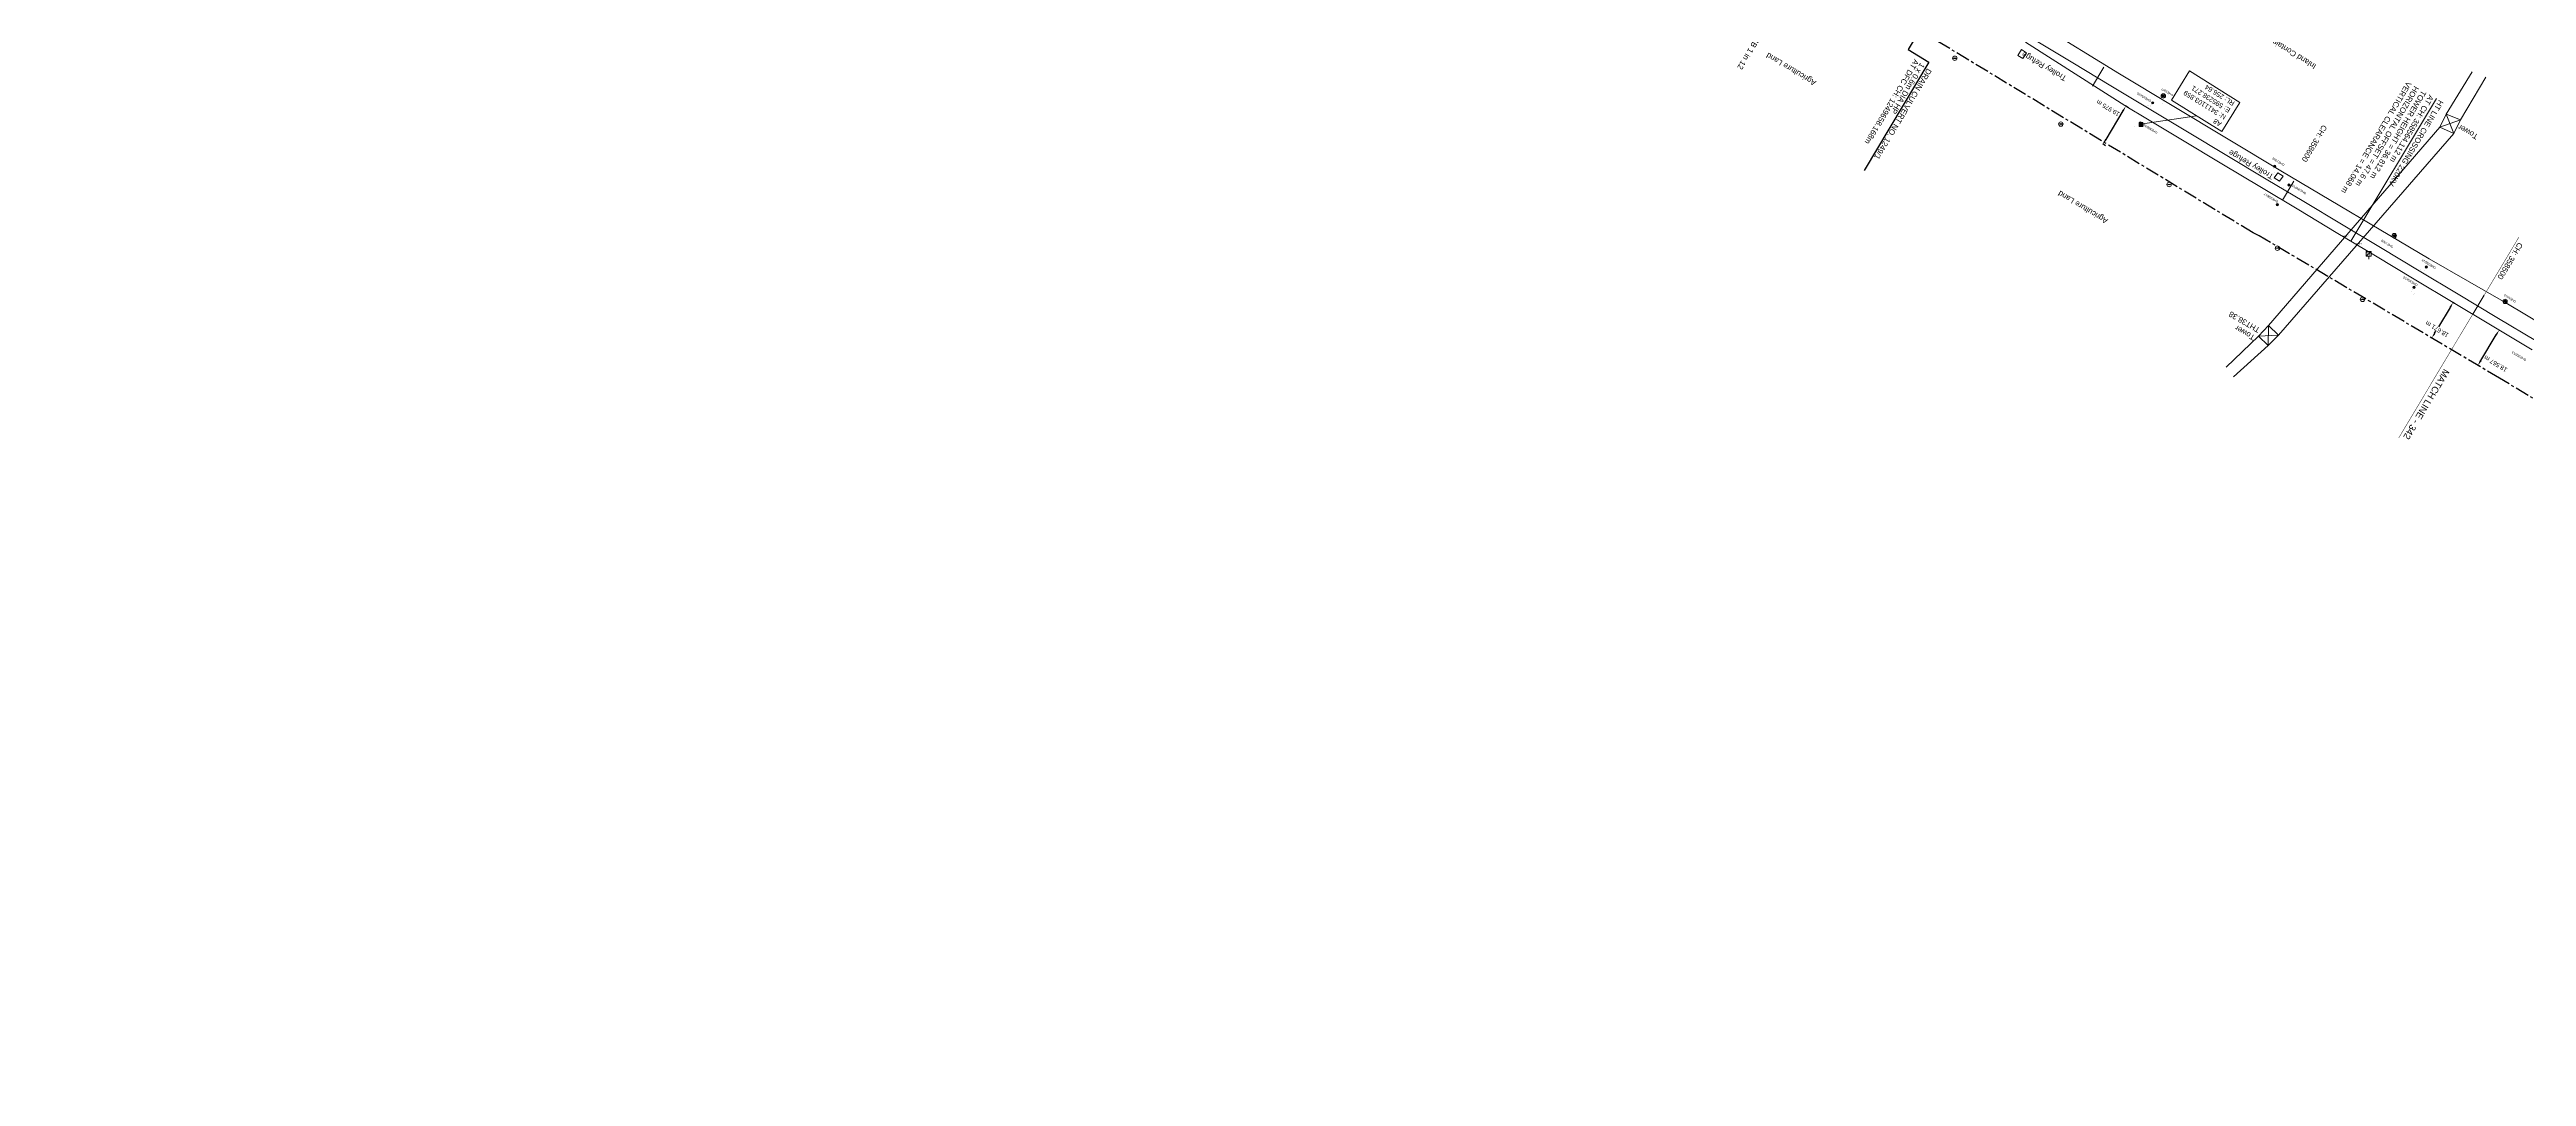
# Model space of a CAD drawing. Header units: metres. Extents: x 593168 to 611286, y 3401475 to 3412398.
# Drawn here: x 594295 to 595412, y 3410675 to 3411138 of the extents above; entities that cross this region are included whole.
import ezdxf

# ---------------------------------------------------------------- set-up
doc = ezdxf.new("R2010")
doc.units = ezdxf.units.M
doc.header["$MEASUREMENT"] = 0
doc.linetypes.add('CENTER', pattern=[2, 1.25, -0.25, 0.25, -0.25])
doc.linetypes.add('PHANTOM2', pattern=[1.25, 0.625, -0.125, 0.125, -0.125, 0.125, -0.125])
doc.layers.get('Defpoints').update_dxf_attribs({"lineweight": 0})
for name, color, linetype, lineweight in [('Bench_Mark', 7, 'Continuous', 0), ('DFCC BOUNDARY', 6, 'CENTER', 0), ('Electric Pole', 251, 'Continuous', 0), ('Existing IR Chainage', 7, 'Continuous', 0), ('Existing IR Track', 7, 'Continuous', 0), ('Fence', 251, 'F-LINE', 0), ('HT & LT DETAILS IN PLAN', 7, 'Continuous', 0), ('IR PROP. DETAILS', 190, 'Continuous', 18), ('OHE MAST', 8, 'Continuous', 0), ('OHE MAST TEXT', 8, 'Continuous', 0), ('Pow_Line', 134, 'Continuous', 0), ('PWR_LINE', 134, 'POWER', 0), ('Side Details', 251, 'Continuous', 0), ('Text1', 251, 'Continuous', 0), ('TOPOSTYLEREMARK', 251, 'Continuous', 0), ('Tower', 7, 'Continuous', 0), ('Trolley Stand', 251, 'Continuous', 0), ('WL', 7, 'Continuous', 0)]:
    doc.layers.add(name, color=color, linetype=linetype, lineweight=lineweight)
for name, color, linetype in [('DRAIN CULVERT', 1, 'Continuous'), ('Existing Railway Boundary', 7, 'CENTER'), ('MATCH LINE', 7, 'Continuous')]:
    doc.layers.add(name, color=color, linetype=linetype)
doc.styles.add('CUT-FILL', font='cut-fill.shx', dxfattribs={"height": 2})
doc.styles.get("Standard").update_dxf_attribs({"font": 'arial.ttf'})
doc.styles.add('Style-Arial', font='arial.ttf')
doc.linetypes.add('F-LINE', pattern='A,0.6,["X",Standard,S=0.3,R=0,X=0,Y=-0.15],0.1', length=0.7)
doc.linetypes.add('POWER', pattern='A,10,-0.2,[131,ltypeshp.shx,S=0.4,R=0,X=-0.2,Y=0],-0.2,[131,ltypeshp.shx,S=0.4,R=180,X=1.2,Y=0],-1.2,-0.2,[131,ltypeshp.shx,S=0.4,R=0,X=-0.2,Y=0],-0.2,[131,ltypeshp.shx,S=0.4,R=180,X=1.2,Y=0],-1.2,-0.2,[131,ltypeshp.shx,S=0.4,R=0,X=-0.2,Y=0],-0.2,[131,ltypeshp.shx,S=0.4,R=180,X=1.2,Y=0],-1.2', length=14.8)
doc.dimstyles.get("Standard").update_dxf_attribs({"dimtxt": 2.5, "dimasz": 0.18, "dimexe": 0.18, "dimexo": 0.0625, "dimgap": 0.09, "dimtad": 0, "dimtih": 1, "dimtoh": 1, "dimdec": 3, "dimzin": 0, "dimdsep": 46, "dimtxsty": 'Standard', "dimcen": 0.09, "dimaunit": 1, "dimadec": 4, "dimazin": 0, "dimtfac": 1, "dimtdec": 3, "dimtofl": 0, "dimtmove": 0, "dimatfit": 3, "dimfxl": 1, "dimtolj": 1, "dimtzin": 0, "dimarcsym": 0})

# ---------------------------------------------------------------- blocks, each defined once
blk = doc.blocks.new('EP')
blk.add_hatch(color=8).paths.add_polyline_path([(-0.2, -0.1), (-0.2, 0.2), (-0.9, 0), (-0.3, 0.1), (-0.3, -0.2), (0.3, 0), (0.3, -0.2), (0.9, 0), (0.4, -0.1), (0.4, 0.2)])
at = {"color": 8}
for p, q in [((-0.9, 0), (-0.2, 0.2)), ((-0.3, 0.1), (-0.9, 0)), ((-0.3, -0.2), (-0.3, 0.1)), ((0.3, 0), (-0.3, -0.2)), ((-0.2, -0.1), (0.4, 0.2)), ((-0.2, 0.2), (-0.2, -0.1)), ((0.3, -0.2), (0.3, 0)), ((0.4, 0.2), (0.4, -0.1)), ((0.9, 0), (0.3, -0.2)), ((0.4, -0.1), (0.9, 0))]:
    blk.add_line(p, q, dxfattribs=at)
blk.add_circle((0, 0), 1, dxfattribs=at)
blk = doc.blocks.new('WL')
at = {"layer": 'WL'}
for p, q in [((1.1, 3.4), (-1.1, 3.4)), ((-1.1, 3.4), (-1.1, 1.3)), ((-1.1, 1.3), (1.1, 1.3)), ((0, 1.3), (0, 0)), ((1.1, 1.3), (1.1, 3.4))]:
    blk.add_line(p, q, dxfattribs=at)
blk.add_lwpolyline([(-1.1, 1.3), (1.1, 3.4)], dxfattribs=at)
at = {"layer": 'WL', "style": 'CUT-FILL'}
for s, p in [('W', (-0.1, 3.2)), ('L', (0.6, 2.3))]:
    blk.add_text(s, height=0.739, rotation=180, dxfattribs=at).set_placement(p)
blk = doc.blocks.new('OHE MAST')
h = blk.add_hatch(color=256)
h.dxf.hatch_style = 1
edge = h.paths.add_edge_path()
edge.add_arc((0, 0), 0.514, 0, 360)
at = {"const_width": 0.01}
for points in [[(1.5, 3.5), (1.5, 2), (-1.5, 2), (-1.5, 3.5)], [(0, 2), (0, 0)]]:
    blk.add_lwpolyline(points, dxfattribs=at)
blk.add_circle((0, 0), 0.514)
blk = doc.blocks.new('*D201')
at = {"layer": 'Defpoints', "color": 0, "linetype": 'ByBlock', "ltscale": 5, "transparency": 16777216}
for p in [(595399.8, 3411011.2), (595400.1, 3411010.9), (595390.6, 3410995)]:
    blk.add_point(p, dxfattribs=at)
at = {"layer": 'DFCC BOUNDARY', "color": 0, "linetype": 'ByBlock', "lineweight": -2, "ltscale": 5, "transparency": 16777216}
for p, q in [((595391.5, 3410997.4), (595398.5, 3411009)), ((595400, 3411011), (595399.7, 3411011.2)), ((595390.5, 3410995.1), (595390.1, 3410995.3))]:
    blk.add_line(p, q, dxfattribs=at)
at = {"layer": 'DFCC BOUNDARY', "color": 0, "linetype": 'ByBlock', "ltscale": 5, "transparency": 16777216}
for points in [[(595398.1, 3411009.2), (595398.8, 3411008.8), (595399.8, 3411011.2)], [(595391.1, 3410997.6), (595391.9, 3410997.2), (595390.2, 3410995.2)]]:
    blk.add_solid(points, dxfattribs=at)
at = {"layer": 'DFCC BOUNDARY', "color": 0, "linetype": 'ByBlock', "ltscale": 5, "transparency": 16777216, "insert": (595398.2, 3410996), "char_height": 2, "attachment_point": 5, "rotation": 149, "style": 'Style-Arial'}
blk.add_mtext('\\A1;18.567 m', dxfattribs=at)
blk = doc.blocks.new('TerminatorOpen_0.5')
at = {"color": 0, "linetype": 'ByBlock', "lineweight": -2}
for q in [(-1, 0.25), (-1, 0), (-1, -0.25)]:
    blk.add_line((0, 0), q, dxfattribs=at)
blk = doc.blocks.new('*D208')
at = {"layer": 'Defpoints', "color": 0, "linetype": 'ByBlock', "ltscale": 5, "transparency": 16777216}
for p in [(595379, 3411023.6), (595379.8, 3411023.1), (595370.2, 3411007.1)]:
    blk.add_point(p, dxfattribs=at)
at = {"layer": 'DFCC BOUNDARY', "color": 0, "linetype": 'ByBlock', "lineweight": -2, "ltscale": 5, "transparency": 16777216}
for p, q in [((595377.7, 3411021.4), (595372.4, 3411012.6)), ((595379.7, 3411023.2), (595378.9, 3411023.6)), ((595370.7, 3411009.7), (595371.2, 3411010.6)), ((595370.1, 3411007.2), (595369.3, 3411007.6))]:
    blk.add_line(p, q, dxfattribs=at)
at = {"layer": 'DFCC BOUNDARY', "color": 0, "linetype": 'ByBlock', "ltscale": 5, "transparency": 16777216}
for points in [[(595377.4, 3411021.7), (595378.1, 3411021.2), (595379, 3411023.6)], [(595370.4, 3411009.9), (595371.1, 3411009.5), (595369.4, 3411007.6)]]:
    blk.add_solid(points, dxfattribs=at)
at = {"layer": 'DFCC BOUNDARY', "color": 0, "linetype": 'ByBlock', "ltscale": 5, "transparency": 16777216, "insert": (595371.8, 3411011.6), "char_height": 2, "attachment_point": 5, "rotation": 149, "style": 'Style-Arial'}
blk.add_mtext('\\A1;18.671 m', dxfattribs=at)
blk = doc.blocks.new('*D210')
at = {"layer": 'Defpoints', "color": 0, "linetype": 'ByBlock', "ltscale": 5, "transparency": 16777216}
for p in [(595232.7, 3411111.4), (595221.1, 3411095), (595222.4, 3411094.2)]:
    blk.add_point(p, dxfattribs=at)
at = {"layer": 'DFCC BOUNDARY', "color": 0, "linetype": 'ByBlock', "lineweight": -2, "ltscale": 5, "transparency": 16777216}
for p, q in [((595230.1, 3411110), (595222.4, 3411097.1)), ((595232.6, 3411111.4), (595231.3, 3411112.2)), ((595222.3, 3411094.3), (595221, 3411095.1))]:
    blk.add_line(p, q, dxfattribs=at)
at = {"layer": 'DFCC BOUNDARY', "color": 0, "linetype": 'ByBlock', "ltscale": 5, "transparency": 16777216}
for points in [[(595229.8, 3411110.2), (595230.5, 3411109.8), (595231.4, 3411112.1)], [(595222.1, 3411097.4), (595222.8, 3411096.9), (595221.1, 3411095)]]:
    blk.add_solid(points, dxfattribs=at)
at = {"layer": 'DFCC BOUNDARY', "color": 0, "linetype": 'ByBlock', "ltscale": 5, "transparency": 16777216, "insert": (595223.4, 3411111.3), "char_height": 2, "attachment_point": 5, "rotation": 149, "style": 'Style-Arial'}
blk.add_mtext('\\A1;19.975 m', dxfattribs=at)
blk = doc.blocks.new('BM')
blk.add_hatch(color=256).paths.add_polyline_path([(-0.9, 0.9), (-0.9, -0.9), (0.9, -0.9), (0.9, 0.9)])
for p, q in [((0.9, 0.9), (-0.9, 0.9)), ((-0.9, 0.9), (-0.9, -0.9)), ((0.9, -0.9), (0.9, 0.9)), ((-0.9, -0.9), (0.9, -0.9))]:
    blk.add_line(p, q)

msp = doc.modelspace()

# ---------------------------------------------------------------- linework, layer by layer
at = {"layer": 'DRAIN CULVERT'}
msp.add_lwpolyline([(595143.5875, 3411155.017), (595133.2172, 3411137.628), (595142.6234, 3411132.0185), (595113.4344, 3411083.074)], dxfattribs=at)
at = {"layer": 'Existing IR Chainage', "color": 7, "linetype": 'Continuous', "lineweight": 13, "flags": 128}
for points in [[(595221.5046, 3411129.7234), (595216.36, 3411121.1483)], [(595307.2623, 3411078.289), (595302.1182, 3411069.7136)], [(595393.0138, 3411026.8593), (595387.8768, 3411018.2796)]]:
    msp.add_lwpolyline(points, dxfattribs=at)
at = {"layer": 'Existing IR Track', "color": 0, "lineweight": 15, "elevation": 257.2056, "flags": 128}
msp.add_lwpolyline([(595186.1262, 3411140.98), (595232.6809, 3411111.3592)], dxfattribs=at)
at = {"layer": 'Existing IR Track', "color": 0, "lineweight": 15, "flags": 128}
for points in [[(595416.8754, 3411006.0579), (595398.7854, 3411016.9032), (595381.2714, 3411027.3875), (595363.7604, 3411037.8699), (595346.2196, 3411048.3803), (595328.6906, 3411058.8835), (595311.7081, 3411069.0705), (595294.7255, 3411079.2575), (595276.9826, 3411089.8931), (595259.2038, 3411100.5503), (595241.9659, 3411110.9127), (595224.7101, 3411121.2857), (595207.4821, 3411131.6284), (595190.255, 3411141.9704)], [(595414.6122, 3411002.2767), (595396.6188, 3411013.0454), (595379.0014, 3411023.5936), (595361.4992, 3411034.0728), (595343.9608, 3411044.6035), (595326.3644, 3411055.1691), (595309.4584, 3411065.3105), (595292.5914, 3411075.4284), (595274.7357, 3411086.1377), (595256.9923, 3411096.7797), (595239.7101, 3411107.1437), (595232.6809, 3411111.3592)]]:
    msp.add_lwpolyline(points, dxfattribs=at)
at = {"layer": 'Existing Railway Boundary', "ltscale": 5}
msp.add_lwpolyline([(595669.8324, 3410826.98), (595399.9234, 3410989.4837), (595291.6104, 3411053.682), (595288.8058, 3411055.0412), (595115.987, 3411159.9478), (595049.0891, 3411200.4805), (595006.8535, 3411223.7719), (594961.2843, 3411250.8487), (594295.035, 3411650.4615)], dxfattribs=at)
at = {"layer": 'Fence'}
msp.add_lwpolyline([(595986.0252, 3410674.6093), (595935.6624, 3410705.3408), (595898.6824, 3410727.4854), (595863.0026, 3410748.7516), (595828.111, 3410769.5342), (595796.2128, 3410788.4877), (595759.7379, 3410810.1088), (595723.2335, 3410832.0475), (595687.0309, 3410853.5815), (595649.8777, 3410875.916), (595611.2865, 3410898.9071), (595580.9885, 3410916.5931), (595512.5764, 3410957.996), (595476.5661, 3410979.361), (595402.8039, 3411023.3737), (595368.2592, 3411043.3332), (595301.4084, 3411083.0248), (595228.5864, 3411126.7737), (595192.3758, 3411148.8751), (595162.8088, 3411167.1177), (595123.0253, 3411190.129), (595110.9292, 3411198.7494)], dxfattribs=at)
at = {"layer": 'HT & LT DETAILS IN PLAN', "lineweight": 13, "flags": 128}
msp.add_lwpolyline([(595332.892, 3411051.25), (595371.5, 3411115.5495)], dxfattribs=at)
msp.add_lwpolyline([(595332.892, 3411051.25), (595371.5, 3411115.5495)], dxfattribs=at)
at = {"layer": 'MATCH LINE', "linetype": 'PHANTOM2', "ltscale": 15, "const_width": 0.2}
msp.add_lwpolyline([(595408.6942, 3411053.0485), (595354.5039, 3410962.5406)], dxfattribs=at)
at = {"layer": 'Pow_Line'}
for points in [[(595375.9014, 3411108.5449, 257.1418), (595387.6443, 3411127.6615, -0.0004)], [(595382.358, 3411105.8922, 258.4664), (595393.8434, 3411125.1642, 0)], [(595291.2023, 3411008.383, 260.4368), (595276.6846, 3410994.4537, -0.0002)], [(595295.6464, 3411004.1438, 261.6084), (595280.0039, 3410990.0322, 0)]]:
    msp.add_polyline3d(points, dxfattribs=at)
at = {"layer": 'PWR_LINE', "flags": 128}
for points, elevation in [([(595295.7735, 3411013.1491), (595373.0328, 3411102.5965)], 260.2838), ([(595295.7735, 3411013.1491), (595373.0328, 3411102.5965)], 260.2838), ([(595379.4024, 3411099.778), (595300.2189, 3411008.9112)], 257.2867), ([(595379.4024, 3411099.778), (595300.2189, 3411008.9112)], 257.2867)]:
    msp.add_lwpolyline(points, dxfattribs=dict(at, elevation=elevation))
at = {"layer": 'TOPOSTYLEREMARK'}
msp.add_line((595238.0851, 3411103.9724), (595263.3144, 3411107.7839), dxfattribs=at)
at = {"layer": 'TOPOSTYLEREMARK', "linetype": 'Continuous'}
msp.add_lwpolyline([(595282.8906, 3411113.8389), (595274.6722, 3411100.6867), (595251.9566, 3411114.881), (595260.175, 3411128.0332)], close=True, dxfattribs=at)
at = {"layer": 'Tower'}
for points in [[(595373.0328, 3411102.5965, 257.2947), (595375.9014, 3411108.5449, 257.1418), (595382.358, 3411105.8922, 258.4664), (595379.4024, 3411099.778, 257.2867)], [(595373.0328, 3411102.5965, 257.2947), (595375.9014, 3411108.5449, 257.1418), (595382.358, 3411105.8922, 258.4664), (595379.4024, 3411099.778, 257.2867)], [(595291.2023, 3411008.383, 260.4368), (595295.7735, 3411013.1491, 260.2838), (595300.2189, 3411008.9112, 261.6084), (595295.6464, 3411004.1438, 261.6084)], [(595291.2023, 3411008.383, 260.4368), (595295.7735, 3411013.1491, 260.2838), (595300.2189, 3411008.9112, 261.6084), (595295.6464, 3411004.1438, 261.6084)]]:
    msp.add_polyline3d(points, close=True, dxfattribs=at)
for points in [[(595373.0328, 3411102.5965, 257.2947), (595382.358, 3411105.8922, 258.4664)], [(595373.0328, 3411102.5965, 257.2947), (595382.358, 3411105.8922, 258.4664)], [(595375.9014, 3411108.5449, 257.1418), (595379.4024, 3411099.778, 257.2867)], [(595375.9014, 3411108.5449, 257.1418), (595379.4024, 3411099.778, 257.2867)], [(595291.2023, 3411008.383, 260.4368), (595300.2189, 3411008.9112, 261.6084)], [(595291.2023, 3411008.383, 260.4368), (595300.2189, 3411008.9112, 261.6084)], [(595295.7735, 3411013.1491, 260.2838), (595295.6464, 3411004.1438, 261.6084)], [(595295.7735, 3411013.1491, 260.2838), (595295.6464, 3411004.1438, 261.6084)]]:
    msp.add_polyline3d(points, dxfattribs=at)
at = {"layer": 'Trolley Stand'}
for points in [[(595186.6517, 3411136.1576, 257.1657), (595185.0303, 3411133.557, 257.0928), (595182.7737, 3411135.0143, 257.0278), (595184.3956, 3411137.6157, 257.0278)], [(595300.7524, 3411078.2812, 257.3377), (595298.3607, 3411079.8624, 257.3207), (595300.0358, 3411082.0882, 257.3427), (595302.4275, 3411080.507, 257.3427)]]:
    msp.add_polyline3d(points, close=True, dxfattribs=at)

# ---------------------------------------------------------------- block references
at = {"layer": 'Bench_Mark'}
msp.add_blockref('BM', (595238.271, 3411103.859, 257.194), dxfattribs=at)
at = {"layer": 'Electric Pole', "xscale": 0.9997078269980546, "yscale": 0.9997078269980546, "zscale": 0.9997078269980546}
for p in [(595154.2877, 3411133.7404, 255.4592), (595248.3309, 3411116.7476, 256.7379), (595202.1173, 3411104.0623, 255.5962), (595250.9465, 3411076.8032, 257.4167), (595352.478, 3411053.7243, 258.3234), (595299.7772, 3411048.08, 255.7931), (595338.1828, 3411024.9946, 257.8955), (595402.4587, 3411024.0853, 256.8938)]:
    msp.add_blockref('EP', p, dxfattribs=at)
at = {"layer": 'OHE MAST', "rotation": 149.0208306544456}
for p in [(595243.524, 3411113.6294), (595248.3309, 3411116.7476), (595238.0083, 3411104.481), (595298.568, 3411085.019), (595305.0108, 3411076.549), (595299.7692, 3411067.704), (595352.478, 3411053.7243), (595361.4262, 3411030.3926), (595366.9962, 3411039.6144), (595402.4587, 3411024.0853)]:
    msp.add_blockref('OHE MAST', p, dxfattribs=at)
at = {"layer": 'WL', "xscale": 0.9997078269980546, "yscale": 0.9997078269980546, "zscale": 0.9997078269980546}
msp.add_blockref('WL', (595340.9766, 3411043.158, 256.7459), dxfattribs=at)

# ---------------------------------------------------------------- texts
at = {"layer": 'DRAIN CULVERT'}
for s, p in [('AT DFC CH: 1249658.168m', (595136.1245, 3411133.5418)), ('1 x 0.6m DIA HP', (595138.8156, 3411131.8563)), ('DRAIN CULVERT NO. 1249/1', (595141.8615, 3411129.374))]:
    msp.add_text(s, height=2.5, rotation=239.0235596, dxfattribs=at).set_placement(p)
at = {"layer": 'Existing IR Chainage', "color": 7, "lineweight": 0, "char_height": 2.5, "attachment_point": 6, "line_spacing_factor": 0.60036, "style": 'Style-Arial'}
for s, insert, rotation in [('CH: 358600', (595311.6918, 3411087.2931), 239.0418886), ('CH: 358500', (595399.9485, 3411034.2976), 239.0895556)]:
    msp.add_mtext(s, dxfattribs=dict(at, insert=insert, rotation=rotation))
at = {"layer": 'HT & LT DETAILS IN PLAN', "style": 'Style-Arial'}
for s, rotation, p in [('VERTICAL CLEARANCE = 14.068 m', 239.1160485, (595358.2209, 3411123.4626)), ('VERTICAL CLEARANCE = 14.068 m', 239.1160485, (595358.2209, 3411123.4626)), ('HORIZONTAL OFFSET = 47.6 m', 239.1160485, (595361.5756, 3411121.4683)), ('HORIZONTAL OFFSET = 47.6 m', 239.1160485, (595361.5756, 3411121.4683)), ('TOWER HEIGHT = 36.812 m', 239.1160485, (595364.9303, 3411119.4741)), ('TOWER HEIGHT = 36.812 m', 239.1160485, (595364.9303, 3411119.4741)), ('HT LINE CROSSING 220KV', 239.0177253, (595372.7156, 3411115.1458)), ('HT LINE CROSSING 220KV', 239.0177253, (595372.7156, 3411115.1458)), ('AT CH: 358564.112 m', 239.0177253, (595368.285, 3411117.4799)), ('AT CH: 358564.112 m', 239.0177253, (595368.285, 3411117.4799))]:
    msp.add_text(s, height=2.5, rotation=rotation, dxfattribs=at).set_placement(p)
at = {"layer": 'IR PROP. DETAILS', "style": 'Style-Arial'}
msp.add_text('AT CH: 1699.750m F/CSB 1 in 12', height=2.5, rotation=239.1376746, dxfattribs=at).set_placement((595083.0527, 3411174.7461))
at = {"layer": 'MATCH LINE', "linetype": 'Continuous'}
msp.add_text('MATCH LINE - 342', height=3, rotation=239.0346667, dxfattribs=at).set_placement((595374.977, 3410993.9125))
at = {"layer": 'OHE MAST TEXT'}
for s, p in [('OHE1007', (595252.9659, 3411117.3163, 256.738)), ('OHE358/20', (595243.0005, 3411114.7013, 256.779)), ('OHE358/19', (595245.8248, 3411100.4561, 256.743)), ('OHE1008', (595303.1149, 3411085.8626, 256.85)), ('OHE358/18', (595312.9719, 3411073.0701, 257.784)), ('OHE358/17', (595300.3218, 3411069.2844, 257.924)), ('OHE1009', (595352.2249, 3411048.8814, 258.323)), ('OHE358/16', (595371.456, 3411039.5065, 254.972)), ('OHE358/15', (595363.1186, 3411031.7314, 254.848)), ('OHE1010', (595407.5956, 3411024.2925, 256.894)), ('OHE358/13', (595412.176, 3410997.9431, 257.02))]:
    msp.add_text(s, height=1, rotation=149, dxfattribs=at).set_placement(p)
at = {"layer": 'Side Details'}
for p in [(595092.0085, 3411123.2907), (595223.6055, 3411061.0498, 156.3202)]:
    msp.add_text('Agriculture Land', height=2.5, rotation=149, dxfattribs=at).set_placement(p)
at = {"layer": 'Text1', "color": 7}
msp.add_text('Inland Container Depot', height=2.5, rotation=148.3469028, dxfattribs=at).set_placement((595317.5612, 3411130.7793, 156.3202))
msp.add_text('Inland Container Depot', height=2.5, rotation=148.3469028, dxfattribs=at).set_placement((595317.5612, 3411130.7793, 156.3202))
at = {"layer": 'Text1'}
for p in [(595204.9911, 3411125.4164, -0.5208), (595204.9911, 3411125.4164, -0.5208), (595298.3353, 3411081.111, -0.5208), (595298.3353, 3411081.111, -0.5208)]:
    msp.add_text('Trolley Refuge', height=2.5, rotation=149.7733763, dxfattribs=at).set_placement(p)
at = {"layer": 'TOPOSTYLEREMARK', "insert": (595261.2264, 3411110.6168), "char_height": 2.2, "width": 29.546008, "attachment_point": 2, "rotation": 148}
msp.add_mtext('\\pxql;A8\\PN: 3411103.859\\PE: 595238.271\\PRL: 256.64', dxfattribs=at)
at = {"layer": 'Tower', "color": 7}
for p in [(595390.6043, 3411099.125, 156.3202), (595289.9348, 3411008.5446, 156.3202)]:
    msp.add_text('Tower', height=2.5, rotation=149.7733763, dxfattribs=at).set_placement(p)
at = {"layer": 'Tower'}
for s, p in [('HT14.7', (595329.496, 3411053.271, 257.042)), ('HT14.4', (595335.3949, 3411049.891)), ('HT14.4', (595335.4049, 3411049.884, -0.012))]:
    msp.add_text(s, height=0.5, dxfattribs=at).set_placement(p)
msp.add_text('THT38.38', height=2.5, rotation=149.7733763, dxfattribs=at).set_placement((595292.2231, 3411011.9468, 255.51))

# ---------------------------------------------------------------- dimensions: what is measured, and where the dimension line sits
at = {"layer": 'DFCC BOUNDARY', "color": 7, "linetype": 'ByBlock', "ltscale": 5}
for base, p1, p2, angle, override, picture, middle in [((595221.1237, 3411094.9984), (595232.6809, 3411111.3592), (595222.4064, 3411094.2291), 239.0448938, {"dimtxt": 2, "dimasz": 2.5, "dimexe": 0.125, "dimexo": 0.125, "dimgap": 0.125, "dimtad": 1, "dimtih": 0, "dimtoh": 0, "dimdec": 3, "dimzin": 11, "dimpost": ' m', "dimtxsty": 'Style-Arial', "dimsah": 1, "dimazin": 3, "dimtmove": 2, "dimatfit": 1, "dimldrblk": 'TerminatorOpen_0.5', "dimfrac": 2, "dimtzin": 11}, '*D210', (595223.4065, 3411111.2711)), ((595379.0188, 3411023.5832), (595370.2014, 3411007.1003), (595379.7928, 3411023.1197), 59.0895556, {"dimtxt": 2, "dimasz": 2.5, "dimexe": 0.125, "dimexo": 0.125, "dimgap": 0.125, "dimtad": 1, "dimtih": 0, "dimtoh": 0, "dimzin": 11, "dimpost": ' m', "dimtxsty": 'Style-Arial', "dimsah": 1, "dimazin": 3, "dimtmove": 2, "dimatfit": 1, "dimldrblk": 'TerminatorOpen_0.5', "dimfrac": 2, "dimtzin": 11}, '*D208', (595371.8265, 3411011.5708)), ((595399.7584, 3411011.1665), (595390.6049, 3410995.0069), (595400.1396, 3411010.9383), 59.1002318, {"dimtxt": 2, "dimasz": 2.5, "dimexe": 0.125, "dimexo": 0.125, "dimgap": 0.125, "dimtad": 1, "dimtih": 0, "dimtoh": 0, "dimdec": 3, "dimzin": 11, "dimpost": ' m', "dimtxsty": 'Style-Arial', "dimsah": 1, "dimadec": 4, "dimazin": 3, "dimtmove": 2, "dimatfit": 1, "dimldrblk": 'TerminatorOpen_0.5', "dimfrac": 2, "dimtzin": 11}, '*D201', (595398.156, 3410996.0368))]:
    dim = msp.add_linear_dim(base=base, p1=p1, p2=p2, angle=angle, dimstyle='Standard', override=override, dxfattribs=at)
    dim.commit()
    dim.dimension.update_dxf_attribs({"geometry": picture, "text_midpoint": middle, "dimtype": 129, "text_rotation": 149})

doc.saveas('drawing.dxf')
